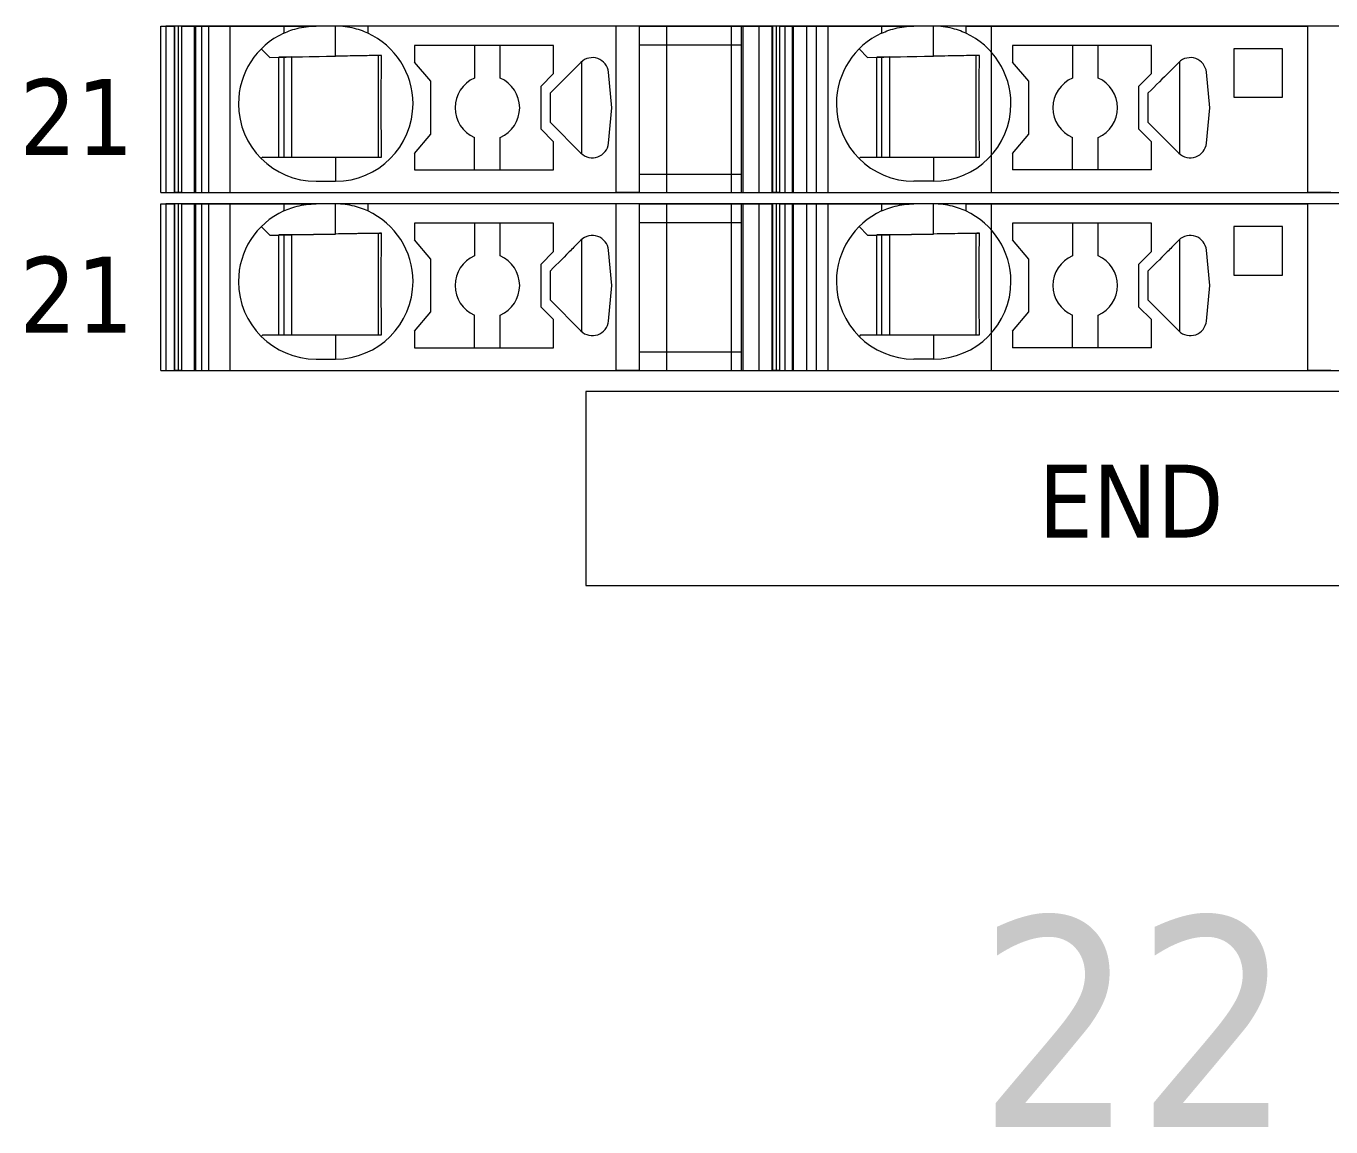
# Model space of a CAD drawing. Header units: millimetres. Extents: x 0 to 1680, y 0 to 1188.
# Drawn here: x 896.68 to 937.05, y 241.95 to 276 of the extents above; entities that cross this region are included whole.
import ezdxf
from ezdxf.enums import TextEntityAlignment as Align

# ---------------------------------------------------------------- set-up
doc = ezdxf.new("R2010")
doc.units = ezdxf.units.MM
for name, color, linetype, lineweight in [('EPLAN100', 7, 'Continuous', 13), ('EPLAN108', 5, 'Continuous', 9), ('EPLAN309', 5, 'Continuous', 5), ('EPLAN493', 5, 'Continuous', 5), ('MAIN-1', 7, 'Continuous', 5), ('MAIN-2', 7, 'Continuous', 5)]:
    doc.layers.add(name, color=color, linetype=linetype, lineweight=lineweight)
doc.styles.add('Tahoma', font='')
doc.styles.get('Tahoma').set_extended_font_data('Tahoma')

# ---------------------------------------------------------------- blocks, each defined once
blk = doc.blocks.new('EPLSYM_LibrarySPECIAL_Symbol12_Variant0_Placement8_63')
at = {"layer": 'EPLAN309', "lineweight": 13, "ltscale": 16}
blk.add_lwpolyline([(0, -5.15), (68.15, -5.15), (68.15, 0), (0, 0)], close=True, dxfattribs=at)
at = {"layer": 'EPLAN493', "color": 5, "style": 'Tahoma'}
blk.add_attdef('17_20450', text='', height=2.3478, dxfattribs=at).set_placement((0, -21.83478), align=Align.MIDDLE_RIGHT)
blk = doc.blocks.new('EPLSYM_LibrarySPECIAL_Symbol12_Variant0_Placement8_64')
at = {"layer": 'EPLAN309', "lineweight": 13, "ltscale": 16}
blk.add_lwpolyline([(0, -5.15), (68.15, -5.15), (68.15, 0), (0, 0)], close=True, dxfattribs=at)
at = {"layer": 'EPLAN493', "color": 5, "style": 'Tahoma'}
blk.add_attdef('17_20450', text='', height=2.3478, dxfattribs=at).set_placement((0, -21.83478), align=Align.MIDDLE_RIGHT)
blk = doc.blocks.new('EPLSYM_LibrarySPECIAL_Symbol12_Variant0_Placement8_65')
at = {"layer": 'EPLAN493', "color": 5, "style": 'Tahoma'}
blk.add_attdef('17_20450', text='', height=6.502, dxfattribs=at).set_placement((0, -21.6), align=Align.BOTTOM_CENTER)

msp = doc.modelspace()

# ---------------------------------------------------------------- linework, layer by layer
at = {"layer": 'EPLAN100', "lineweight": 0, "ltscale": 6}
msp.add_lwpolyline([(914, 258.7), (952, 258.7), (952, 264.7), (914, 264.7)], close=True, dxfattribs=at)
at = {"layer": 'MAIN-1'}
for p, q in [((900.85, 276), (901.284, 276)), ((900.85, 270.85), (900.85, 276)), ((901.393, 276), (901.284, 276)), ((901.284, 270.85), (901.284, 276)), ((901.501, 276), (901.393, 276)), ((901.393, 270.85), (901.393, 276)), ((901.501, 276), (904.65, 276)), ((901.501, 270.85), (901.501, 276)), ((904.65, 276), (905.65, 276)), ((904.65, 276), (904.65, 275.782)), ((904.65, 275.782), (904.702, 275.805)), ((904.702, 275.805), (904.756, 275.827)), ((904.756, 275.827), (904.813, 275.849)), ((904.813, 275.849), (904.872, 275.87)), ((904.872, 275.87), (904.933, 275.89)), ((904.933, 275.89), (904.997, 275.909)), ((904.997, 275.909), (905.063, 275.927)), ((905.063, 275.927), (905.131, 275.943)), ((905.131, 275.943), (905.201, 275.958)), ((905.201, 275.958), (905.272, 275.97)), ((905.272, 275.97), (905.346, 275.981)), ((905.346, 275.981), (905.421, 275.989)), ((905.421, 275.989), (905.497, 275.995)), ((905.497, 275.995), (905.573, 275.999)), ((905.573, 275.999), (905.65, 276)), ((906.25, 276), (905.65, 276)), ((906.327, 275.999), (906.25, 276)), ((907.25, 276), (906.25, 276)), ((906.25, 275.068), (906.25, 276)), ((906.403, 275.995), (906.327, 275.999)), ((906.479, 275.989), (906.403, 275.995)), ((906.554, 275.981), (906.479, 275.989)), ((906.628, 275.97), (906.554, 275.981)), ((906.699, 275.958), (906.628, 275.97)), ((906.769, 275.943), (906.699, 275.958)), ((906.837, 275.927), (906.769, 275.943)), ((906.903, 275.909), (906.837, 275.927)), ((906.967, 275.89), (906.903, 275.909)), ((907.028, 275.87), (906.967, 275.89)), ((907.087, 275.849), (907.028, 275.87)), ((907.144, 275.827), (907.087, 275.849)), ((907.198, 275.805), (907.144, 275.827)), ((907.25, 275.782), (907.198, 275.805)), ((914.932, 276), (907.25, 276)), ((907.25, 276), (907.25, 275.782)), ((915.65, 276), (914.932, 276)), ((914.932, 270.85), (914.932, 276)), ((915.65, 276), (918.8, 276)), ((915.65, 276), (915.65, 270.85)), ((918.8, 276), (919.35, 276)), ((918.8, 276), (918.8, 270.85)), ((919.35, 276), (919.784, 276)), ((919.35, 276), (919.35, 270.85)), ((919.893, 276), (919.784, 276)), ((919.784, 270.85), (919.784, 276)), ((920.001, 276), (919.893, 276)), ((919.893, 270.85), (919.893, 276)), ((920.001, 276), (923.15, 276)), ((920.001, 270.85), (920.001, 276)), ((923.15, 276), (924.15, 276)), ((923.15, 276), (923.15, 275.782)), ((923.15, 275.782), (923.202, 275.805)), ((923.202, 275.805), (923.256, 275.827)), ((923.256, 275.827), (923.313, 275.849)), ((923.313, 275.849), (923.372, 275.87)), ((923.372, 275.87), (923.433, 275.89)), ((923.433, 275.89), (923.497, 275.909)), ((923.497, 275.909), (923.563, 275.927)), ((923.563, 275.927), (923.631, 275.943)), ((923.631, 275.943), (923.701, 275.958)), ((923.701, 275.958), (923.772, 275.97)), ((923.772, 275.97), (923.846, 275.981)), ((923.846, 275.981), (923.921, 275.989)), ((923.921, 275.989), (923.997, 275.995)), ((923.997, 275.995), (924.073, 275.999)), ((924.073, 275.999), (924.15, 276)), ((924.75, 276), (924.15, 276)), ((924.827, 275.999), (924.75, 276)), ((925.75, 276), (924.75, 276)), ((924.75, 275.068), (924.75, 276)), ((924.903, 275.995), (924.827, 275.999)), ((924.979, 275.989), (924.903, 275.995)), ((925.054, 275.981), (924.979, 275.989)), ((925.128, 275.97), (925.054, 275.981)), ((925.199, 275.958), (925.128, 275.97)), ((925.269, 275.943), (925.199, 275.958)), ((925.337, 275.927), (925.269, 275.943)), ((925.403, 275.909), (925.337, 275.927)), ((925.467, 275.89), (925.403, 275.909)), ((925.528, 275.87), (925.467, 275.89)), ((925.587, 275.849), (925.528, 275.87)), ((925.644, 275.827), (925.587, 275.849)), ((925.698, 275.805), (925.644, 275.827)), ((925.75, 275.782), (925.698, 275.805)), ((925.75, 276), (936.332, 276)), ((925.75, 276), (925.75, 275.782)), ((937.05, 276), (936.332, 276)), ((936.332, 270.85), (936.332, 276)), ((908.7, 275.4), (908.7, 274.889)), ((913, 275.4), (908.7, 275.4)), ((910.55, 275.4), (910.55, 274.392)), ((911.35, 274.392), (911.35, 275.4)), ((913, 274.529), (913, 275.4)), ((915.65, 275.425), (918.8, 275.425)), ((927.2, 275.4), (927.2, 274.889)), ((931.5, 275.4), (927.2, 275.4)), ((929.05, 275.4), (929.05, 274.392)), ((929.85, 274.392), (929.85, 275.4)), ((931.5, 274.529), (931.5, 275.4)), ((903.953, 275.297), (904.217, 275.033)), ((904.217, 275.033), (906.25, 275.068)), ((904.5, 271.95), (904.5, 275.038)), ((904.65, 275.04), (904.65, 271.95)), ((904.9, 271.95), (904.9, 275.045)), ((906.345, 275.07), (906.25, 275.068)), ((906.438, 275.071), (906.345, 275.07)), ((906.53, 275.073), (906.438, 275.071)), ((906.618, 275.075), (906.53, 275.073)), ((906.703, 275.076), (906.618, 275.075)), ((906.786, 275.077), (906.703, 275.076)), ((906.865, 275.079), (906.786, 275.077)), ((906.943, 275.08), (906.865, 275.079)), ((907.017, 275.081), (906.943, 275.08)), ((907.09, 275.082), (907.017, 275.081)), ((907.16, 275.084), (907.09, 275.082)), ((907.229, 275.085), (907.16, 275.084)), ((907.297, 275.086), (907.229, 275.085)), ((907.363, 275.087), (907.297, 275.086)), ((907.428, 275.088), (907.363, 275.087)), ((907.491, 275.089), (907.428, 275.088)), ((907.554, 275.09), (907.491, 275.089)), ((907.615, 275.091), (907.554, 275.09)), ((907.579, 271.95), (907.579, 275.091)), ((907.676, 275.092), (907.615, 275.091)), ((907.674, 274.877), (907.675, 274.95)), ((907.675, 274.95), (907.676, 275.022)), ((907.676, 275.022), (907.676, 275.092)), ((922.453, 275.297), (922.717, 275.033)), ((922.717, 275.033), (924.75, 275.068)), ((923, 271.95), (923, 275.038)), ((923.15, 275.04), (923.15, 271.95)), ((923.4, 271.95), (923.4, 275.045)), ((924.87, 275.07), (924.75, 275.068)), ((924.987, 275.072), (924.87, 275.07)), ((925.1, 275.074), (924.987, 275.072)), ((925.209, 275.076), (925.1, 275.074)), ((925.313, 275.078), (925.209, 275.076)), ((925.412, 275.079), (925.313, 275.078)), ((925.507, 275.081), (925.412, 275.079)), ((925.599, 275.083), (925.507, 275.081)), ((925.688, 275.084), (925.599, 275.083)), ((925.774, 275.086), (925.688, 275.084)), ((925.858, 275.087), (925.774, 275.086)), ((925.94, 275.088), (925.858, 275.087)), ((926.02, 275.09), (925.94, 275.088)), ((926.099, 275.091), (926.02, 275.09)), ((926.079, 271.95), (926.079, 275.091)), ((926.176, 275.092), (926.099, 275.091)), ((926.174, 274.877), (926.175, 274.95)), ((926.175, 274.95), (926.176, 275.022)), ((926.176, 275.022), (926.176, 275.092)), ((934.05, 275.3), (934.05, 273.8)), ((935.55, 275.3), (934.05, 275.3)), ((935.55, 273.8), (935.55, 275.3)), ((907.67, 274.488), (907.671, 274.57)), ((907.671, 274.57), (907.672, 274.649)), ((907.672, 274.649), (907.673, 274.727)), ((907.673, 274.803), (907.674, 274.877)), ((907.673, 274.727), (907.673, 274.803)), ((909.2, 274.293), (908.7, 274.889)), ((912.6, 274.129), (913, 274.529)), ((913.521, 274.553), (913.483, 274.515)), ((913.558, 274.59), (913.521, 274.553)), ((913.594, 274.626), (913.558, 274.59)), ((913.627, 274.659), (913.594, 274.626)), ((913.658, 274.691), (913.627, 274.659)), ((913.69, 274.722), (913.658, 274.691)), ((913.721, 274.753), (913.69, 274.722)), ((913.752, 274.785), (913.721, 274.753)), ((913.784, 274.816), (913.752, 274.785)), ((913.815, 274.847), (913.784, 274.816)), ((913.846, 274.879), (913.815, 274.847)), ((913.867, 274.898), (913.867, 272.052)), ((914.802, 273.475), (914.698, 274.572)), ((926.17, 274.488), (926.171, 274.57)), ((926.171, 274.57), (926.172, 274.649)), ((926.172, 274.649), (926.173, 274.727)), ((926.173, 274.803), (926.174, 274.877)), ((926.173, 274.727), (926.173, 274.803)), ((927.7, 274.293), (927.2, 274.889)), ((931.1, 274.129), (931.5, 274.529)), ((932.021, 274.553), (931.983, 274.515)), ((932.058, 274.59), (932.021, 274.553)), ((932.094, 274.626), (932.058, 274.59)), ((932.127, 274.659), (932.094, 274.626)), ((932.158, 274.691), (932.127, 274.659)), ((932.19, 274.722), (932.158, 274.691)), ((932.221, 274.753), (932.19, 274.722)), ((932.252, 274.785), (932.221, 274.753)), ((932.284, 274.816), (932.252, 274.785)), ((932.315, 274.847), (932.284, 274.816)), ((932.346, 274.879), (932.315, 274.847)), ((932.367, 274.898), (932.367, 272.052)), ((933.302, 273.475), (933.198, 274.572)), ((907.668, 274.132), (907.669, 274.226)), ((907.668, 274.034), (907.668, 274.132)), ((907.669, 274.317), (907.67, 274.404)), ((907.669, 274.226), (907.669, 274.317)), ((907.67, 274.404), (907.67, 274.488)), ((909.2, 272.657), (909.2, 274.293)), ((912.6, 274.129), (912.6, 272.821)), ((913.158, 274.19), (913.072, 274.104)), ((913.242, 274.274), (913.158, 274.19)), ((913.323, 274.356), (913.242, 274.274)), ((913.402, 274.434), (913.323, 274.356)), ((913.443, 274.475), (913.402, 274.434)), ((913.483, 274.515), (913.443, 274.475)), ((926.168, 274.132), (926.169, 274.226)), ((926.168, 274.034), (926.168, 274.132)), ((926.169, 274.317), (926.17, 274.404)), ((926.169, 274.226), (926.169, 274.317)), ((926.17, 274.404), (926.17, 274.488)), ((927.7, 272.657), (927.7, 274.293)), ((931.1, 274.129), (931.1, 272.821)), ((931.658, 274.19), (931.572, 274.104)), ((931.742, 274.274), (931.658, 274.19)), ((931.823, 274.356), (931.742, 274.274)), ((931.902, 274.434), (931.823, 274.356)), ((931.943, 274.475), (931.902, 274.434)), ((931.983, 274.515), (931.943, 274.475)), ((907.667, 273.931), (907.668, 274.034)), ((907.667, 273.824), (907.667, 273.931)), ((907.667, 273.713), (907.667, 273.824)), ((912.986, 274.018), (912.9, 273.932)), ((912.9, 273.802), (912.9, 273.932)), ((912.9, 273.671), (912.9, 273.802)), ((913.072, 274.104), (912.986, 274.018)), ((926.167, 273.931), (926.168, 274.034)), ((926.167, 273.824), (926.167, 273.931)), ((926.167, 273.713), (926.167, 273.824)), ((931.486, 274.018), (931.4, 273.932)), ((931.4, 273.802), (931.4, 273.932)), ((931.4, 273.671), (931.4, 273.802)), ((931.572, 274.104), (931.486, 274.018)), ((934.05, 273.8), (935.55, 273.8)), ((907.667, 273.6), (907.667, 273.713)), ((907.667, 273.479), (907.667, 273.6)), ((907.667, 273.361), (907.667, 273.479)), ((907.667, 273.247), (907.667, 273.361)), ((912.9, 273.54), (912.9, 273.671)), ((912.9, 273.41), (912.9, 273.54)), ((912.9, 273.279), (912.9, 273.41)), ((914.698, 272.378), (914.802, 273.475)), ((926.167, 273.6), (926.167, 273.713)), ((926.167, 273.479), (926.167, 273.6)), ((926.167, 273.361), (926.167, 273.479)), ((926.167, 273.247), (926.167, 273.361)), ((931.4, 273.54), (931.4, 273.671)), ((931.4, 273.41), (931.4, 273.54)), ((931.4, 273.279), (931.4, 273.41)), ((933.198, 272.378), (933.302, 273.475)), ((907.668, 273.138), (907.667, 273.247)), ((907.668, 273.034), (907.668, 273.138)), ((907.669, 272.934), (907.668, 273.034)), ((907.669, 272.839), (907.669, 272.934)), ((912.9, 273.148), (912.9, 273.279)), ((912.9, 273.018), (912.9, 273.148)), ((912.9, 273.018), (913.846, 272.071)), ((926.168, 273.138), (926.167, 273.247)), ((926.168, 273.034), (926.168, 273.138)), ((926.169, 272.934), (926.168, 273.034)), ((926.169, 272.839), (926.169, 272.934)), ((931.4, 273.148), (931.4, 273.279)), ((931.4, 273.018), (931.4, 273.148)), ((931.4, 273.018), (932.346, 272.071)), ((907.67, 272.748), (907.669, 272.839)), ((907.671, 272.659), (907.67, 272.748)), ((907.672, 272.573), (907.671, 272.659)), ((907.672, 272.49), (907.672, 272.573)), ((908.7, 272.061), (909.2, 272.657)), ((910.55, 271.55), (910.55, 272.558)), ((911.35, 271.55), (911.35, 272.558)), ((913, 272.421), (912.6, 272.821)), ((926.17, 272.748), (926.169, 272.839)), ((926.171, 272.659), (926.17, 272.748)), ((926.172, 272.573), (926.171, 272.659)), ((926.172, 272.49), (926.172, 272.573)), ((927.2, 272.061), (927.7, 272.657)), ((929.05, 271.55), (929.05, 272.558)), ((929.85, 271.55), (929.85, 272.558)), ((931.5, 272.421), (931.1, 272.821)), ((907.673, 272.408), (907.672, 272.49)), ((907.674, 272.329), (907.673, 272.408)), ((907.675, 272.25), (907.674, 272.329)), ((907.676, 272.174), (907.675, 272.25)), ((907.676, 272.098), (907.676, 272.174)), ((913, 271.55), (913, 272.421)), ((926.173, 272.408), (926.172, 272.49)), ((926.174, 272.329), (926.173, 272.408)), ((926.175, 272.25), (926.174, 272.329)), ((926.176, 272.174), (926.175, 272.25)), ((926.176, 272.098), (926.176, 272.174)), ((931.5, 271.55), (931.5, 272.421)), ((904, 271.95), (903.953, 271.903)), ((904, 271.95), (906.25, 271.95)), ((906.25, 271.95), (906.342, 271.95)), ((906.25, 271.95), (906.25, 271.2)), ((906.342, 271.95), (906.433, 271.95)), ((906.433, 271.95), (906.523, 271.95)), ((906.523, 271.95), (906.61, 271.95)), ((906.61, 271.95), (906.695, 271.95)), ((906.695, 271.95), (906.778, 271.95)), ((906.778, 271.95), (906.858, 271.95)), ((906.858, 271.95), (906.936, 271.95)), ((906.936, 271.95), (907.011, 271.95)), ((907.011, 271.95), (907.085, 271.95)), ((907.085, 271.95), (907.157, 271.95)), ((907.157, 271.95), (907.226, 271.95)), ((907.226, 271.95), (907.295, 271.95)), ((907.295, 271.95), (907.361, 271.95)), ((907.361, 271.95), (907.427, 271.95)), ((907.427, 271.95), (907.491, 271.95)), ((907.491, 271.95), (907.555, 271.95)), ((907.555, 271.95), (907.617, 271.95)), ((907.617, 271.95), (907.678, 271.95)), ((907.677, 272.024), (907.676, 272.098)), ((907.678, 271.95), (907.677, 272.024)), ((908.7, 272.061), (908.7, 271.55)), ((922.5, 271.95), (922.453, 271.903)), ((922.5, 271.95), (924.75, 271.95)), ((924.75, 271.95), (924.842, 271.95)), ((924.75, 271.95), (924.75, 271.2)), ((924.842, 271.95), (924.933, 271.95)), ((924.933, 271.95), (925.023, 271.95)), ((925.023, 271.95), (925.11, 271.95)), ((925.11, 271.95), (925.195, 271.95)), ((925.195, 271.95), (925.278, 271.95)), ((925.278, 271.95), (925.358, 271.95)), ((925.358, 271.95), (925.436, 271.95)), ((925.436, 271.95), (925.511, 271.95)), ((925.511, 271.95), (925.585, 271.95)), ((925.585, 271.95), (925.657, 271.95)), ((925.657, 271.95), (925.726, 271.95)), ((925.726, 271.95), (925.795, 271.95)), ((925.795, 271.95), (925.861, 271.95)), ((925.861, 271.95), (925.927, 271.95)), ((925.927, 271.95), (925.991, 271.95)), ((925.991, 271.95), (926.055, 271.95)), ((926.055, 271.95), (926.117, 271.95)), ((926.117, 271.95), (926.178, 271.95)), ((926.177, 272.024), (926.176, 272.098)), ((926.178, 271.95), (926.177, 272.024)), ((927.2, 272.061), (927.2, 271.55)), ((908.7, 271.55), (913, 271.55)), ((915.65, 271.425), (918.8, 271.425)), ((931.5, 271.55), (927.2, 271.55)), ((905.65, 271.2), (906.25, 271.2)), ((924.75, 271.2), (924.15, 271.2)), ((900.85, 270.85), (901.284, 270.85)), ((900.85, 270.5), (901.284, 270.5)), ((900.85, 265.35), (900.85, 270.5)), ((901.393, 270.85), (901.284, 270.85)), ((901.393, 270.5), (901.284, 270.5)), ((901.284, 265.35), (901.284, 270.5)), ((901.501, 270.85), (901.393, 270.85)), ((901.501, 270.5), (901.393, 270.5)), ((901.393, 265.35), (901.393, 270.5)), ((901.501, 270.85), (914.932, 270.85)), ((901.501, 270.5), (904.65, 270.5)), ((901.501, 265.35), (901.501, 270.5)), ((904.65, 270.5), (905.65, 270.5)), ((904.65, 270.5), (904.65, 270.282)), ((905.346, 270.481), (905.421, 270.489)), ((905.421, 270.489), (905.497, 270.495)), ((905.497, 270.495), (905.573, 270.499)), ((905.573, 270.499), (905.65, 270.5)), ((906.25, 270.5), (905.65, 270.5)), ((906.327, 270.499), (906.25, 270.5)), ((907.25, 270.5), (906.25, 270.5)), ((906.25, 269.568), (906.25, 270.5)), ((906.403, 270.495), (906.327, 270.499)), ((906.479, 270.489), (906.403, 270.495)), ((906.554, 270.481), (906.479, 270.489)), ((914.932, 270.5), (907.25, 270.5)), ((907.25, 270.5), (907.25, 270.282)), ((915.65, 270.85), (914.932, 270.85)), ((915.65, 270.5), (914.932, 270.5)), ((914.932, 265.35), (914.932, 270.5)), ((915.65, 270.85), (918.8, 270.85)), ((915.65, 270.5), (918.8, 270.5)), ((915.65, 270.5), (915.65, 265.35)), ((918.8, 270.85), (919.35, 270.85)), ((918.8, 270.5), (919.35, 270.5)), ((918.8, 270.5), (918.8, 265.35)), ((919.35, 270.85), (919.784, 270.85)), ((919.35, 270.5), (919.784, 270.5)), ((919.35, 270.5), (919.35, 265.35)), ((919.893, 270.85), (919.784, 270.85)), ((919.893, 270.5), (919.784, 270.5)), ((919.784, 265.35), (919.784, 270.5)), ((920.001, 270.85), (919.893, 270.85)), ((920.001, 270.5), (919.893, 270.5)), ((919.893, 265.35), (919.893, 270.5)), ((920.001, 270.85), (936.332, 270.85)), ((920.001, 270.5), (923.15, 270.5)), ((920.001, 265.35), (920.001, 270.5)), ((923.15, 270.5), (924.15, 270.5)), ((923.15, 270.5), (923.15, 270.282)), ((923.846, 270.481), (923.921, 270.489)), ((923.921, 270.489), (923.997, 270.495)), ((923.997, 270.495), (924.073, 270.499)), ((924.073, 270.499), (924.15, 270.5)), ((924.75, 270.5), (924.15, 270.5)), ((924.827, 270.499), (924.75, 270.5)), ((925.75, 270.5), (924.75, 270.5)), ((924.75, 269.568), (924.75, 270.5)), ((924.903, 270.495), (924.827, 270.499)), ((924.979, 270.489), (924.903, 270.495)), ((925.054, 270.481), (924.979, 270.489)), ((925.75, 270.5), (936.332, 270.5)), ((925.75, 270.5), (925.75, 270.282)), ((937.05, 270.85), (936.332, 270.85)), ((937.05, 270.5), (936.332, 270.5)), ((936.332, 265.35), (936.332, 270.5)), ((904.65, 270.282), (904.702, 270.305)), ((904.702, 270.305), (904.756, 270.327)), ((904.756, 270.327), (904.813, 270.349)), ((904.813, 270.349), (904.872, 270.37)), ((904.872, 270.37), (904.933, 270.39)), ((904.933, 270.39), (904.997, 270.409)), ((904.997, 270.409), (905.063, 270.427)), ((905.063, 270.427), (905.131, 270.443)), ((905.131, 270.443), (905.201, 270.458)), ((905.201, 270.458), (905.272, 270.47)), ((905.272, 270.47), (905.346, 270.481)), ((906.628, 270.47), (906.554, 270.481)), ((906.699, 270.458), (906.628, 270.47)), ((906.769, 270.443), (906.699, 270.458)), ((906.837, 270.427), (906.769, 270.443)), ((906.903, 270.409), (906.837, 270.427)), ((906.967, 270.39), (906.903, 270.409)), ((907.028, 270.37), (906.967, 270.39)), ((907.087, 270.349), (907.028, 270.37)), ((907.144, 270.327), (907.087, 270.349)), ((907.198, 270.305), (907.144, 270.327)), ((907.25, 270.282), (907.198, 270.305)), ((923.15, 270.282), (923.202, 270.305)), ((923.202, 270.305), (923.256, 270.327)), ((923.256, 270.327), (923.313, 270.349)), ((923.313, 270.349), (923.372, 270.37)), ((923.372, 270.37), (923.433, 270.39)), ((923.433, 270.39), (923.497, 270.409)), ((923.497, 270.409), (923.563, 270.427)), ((923.563, 270.427), (923.631, 270.443)), ((923.631, 270.443), (923.701, 270.458)), ((923.701, 270.458), (923.772, 270.47)), ((923.772, 270.47), (923.846, 270.481)), ((925.128, 270.47), (925.054, 270.481)), ((925.199, 270.458), (925.128, 270.47)), ((925.269, 270.443), (925.199, 270.458)), ((925.337, 270.427), (925.269, 270.443)), ((925.403, 270.409), (925.337, 270.427)), ((925.467, 270.39), (925.403, 270.409)), ((925.528, 270.37), (925.467, 270.39)), ((925.587, 270.349), (925.528, 270.37)), ((925.644, 270.327), (925.587, 270.349)), ((925.698, 270.305), (925.644, 270.327)), ((925.75, 270.282), (925.698, 270.305)), ((903.953, 269.797), (904.217, 269.533)), ((908.7, 269.9), (908.7, 269.389)), ((913, 269.9), (908.7, 269.9)), ((910.55, 269.9), (910.55, 268.892)), ((911.35, 268.892), (911.35, 269.9)), ((913, 269.029), (913, 269.9)), ((915.65, 269.925), (918.8, 269.925)), ((922.453, 269.797), (922.717, 269.533)), ((927.2, 269.9), (927.2, 269.389)), ((931.5, 269.9), (927.2, 269.9)), ((929.05, 269.9), (929.05, 268.892)), ((929.85, 268.892), (929.85, 269.9)), ((931.5, 269.029), (931.5, 269.9)), ((934.05, 269.8), (934.05, 268.3)), ((935.55, 269.8), (934.05, 269.8)), ((935.55, 268.3), (935.55, 269.8)), ((904.217, 269.533), (906.25, 269.568)), ((904.5, 266.45), (904.5, 269.538)), ((904.65, 269.54), (904.65, 266.45)), ((904.9, 266.45), (904.9, 269.545)), ((906.345, 269.57), (906.25, 269.568)), ((906.438, 269.571), (906.345, 269.57)), ((906.53, 269.573), (906.438, 269.571)), ((906.618, 269.575), (906.53, 269.573)), ((906.703, 269.576), (906.618, 269.575)), ((906.786, 269.577), (906.703, 269.576)), ((906.865, 269.579), (906.786, 269.577)), ((906.943, 269.58), (906.865, 269.579)), ((907.017, 269.581), (906.943, 269.58)), ((907.09, 269.582), (907.017, 269.581)), ((907.16, 269.584), (907.09, 269.582)), ((907.229, 269.585), (907.16, 269.584)), ((907.297, 269.586), (907.229, 269.585)), ((907.363, 269.587), (907.297, 269.586)), ((907.428, 269.588), (907.363, 269.587)), ((907.491, 269.589), (907.428, 269.588)), ((907.554, 269.59), (907.491, 269.589)), ((907.615, 269.591), (907.554, 269.59)), ((907.579, 266.45), (907.579, 269.591)), ((907.676, 269.592), (907.615, 269.591)), ((907.673, 269.303), (907.674, 269.377)), ((907.673, 269.227), (907.673, 269.303)), ((907.674, 269.377), (907.675, 269.45)), ((907.675, 269.45), (907.676, 269.522)), ((907.676, 269.522), (907.676, 269.592)), ((909.2, 268.793), (908.7, 269.389)), ((913.752, 269.285), (913.721, 269.253)), ((913.784, 269.316), (913.752, 269.285)), ((913.815, 269.347), (913.784, 269.316)), ((913.846, 269.379), (913.815, 269.347)), ((913.867, 269.398), (913.867, 266.552)), ((922.717, 269.533), (924.75, 269.568)), ((923, 266.45), (923, 269.538)), ((923.15, 269.54), (923.15, 266.45)), ((923.4, 266.45), (923.4, 269.545)), ((924.87, 269.57), (924.75, 269.568)), ((924.987, 269.572), (924.87, 269.57)), ((925.1, 269.574), (924.987, 269.572)), ((925.209, 269.576), (925.1, 269.574)), ((925.313, 269.578), (925.209, 269.576)), ((925.412, 269.579), (925.313, 269.578)), ((925.507, 269.581), (925.412, 269.579)), ((925.599, 269.583), (925.507, 269.581)), ((925.688, 269.584), (925.599, 269.583)), ((925.774, 269.586), (925.688, 269.584)), ((925.858, 269.587), (925.774, 269.586)), ((925.94, 269.588), (925.858, 269.587)), ((926.02, 269.59), (925.94, 269.588)), ((926.099, 269.591), (926.02, 269.59)), ((926.079, 266.45), (926.079, 269.591)), ((926.176, 269.592), (926.099, 269.591)), ((926.173, 269.303), (926.174, 269.377)), ((926.173, 269.227), (926.173, 269.303)), ((926.174, 269.377), (926.175, 269.45)), ((926.175, 269.45), (926.176, 269.522)), ((926.176, 269.522), (926.176, 269.592)), ((927.7, 268.793), (927.2, 269.389)), ((932.252, 269.285), (932.221, 269.253)), ((932.284, 269.316), (932.252, 269.285)), ((932.315, 269.347), (932.284, 269.316)), ((932.346, 269.379), (932.315, 269.347)), ((932.367, 269.398), (932.367, 266.552)), ((907.669, 268.817), (907.67, 268.904)), ((907.67, 268.988), (907.671, 269.07)), ((907.67, 268.904), (907.67, 268.988)), ((907.671, 269.07), (907.672, 269.149)), ((907.672, 269.149), (907.673, 269.227)), ((912.6, 268.629), (913, 269.029)), ((913.402, 268.934), (913.323, 268.856)), ((913.443, 268.975), (913.402, 268.934)), ((913.483, 269.015), (913.443, 268.975)), ((913.521, 269.053), (913.483, 269.015)), ((913.558, 269.09), (913.521, 269.053)), ((913.594, 269.126), (913.558, 269.09)), ((913.627, 269.159), (913.594, 269.126)), ((913.658, 269.191), (913.627, 269.159)), ((913.69, 269.222), (913.658, 269.191)), ((913.721, 269.253), (913.69, 269.222)), ((914.802, 267.975), (914.698, 269.072)), ((926.169, 268.817), (926.17, 268.904)), ((926.17, 268.988), (926.171, 269.07)), ((926.17, 268.904), (926.17, 268.988)), ((926.171, 269.07), (926.172, 269.149)), ((926.172, 269.149), (926.173, 269.227)), ((931.1, 268.629), (931.5, 269.029)), ((931.902, 268.934), (931.823, 268.856)), ((931.943, 268.975), (931.902, 268.934)), ((931.983, 269.015), (931.943, 268.975)), ((932.021, 269.053), (931.983, 269.015)), ((932.058, 269.09), (932.021, 269.053)), ((932.094, 269.126), (932.058, 269.09)), ((932.127, 269.159), (932.094, 269.126)), ((932.158, 269.191), (932.127, 269.159)), ((932.19, 269.222), (932.158, 269.191)), ((932.221, 269.253), (932.19, 269.222)), ((933.302, 267.975), (933.198, 269.072)), ((907.667, 268.431), (907.668, 268.534)), ((907.668, 268.632), (907.669, 268.726)), ((907.668, 268.534), (907.668, 268.632)), ((907.669, 268.726), (907.669, 268.817)), ((909.2, 267.157), (909.2, 268.793)), ((912.6, 268.629), (912.6, 267.321)), ((912.986, 268.518), (912.9, 268.432)), ((913.072, 268.604), (912.986, 268.518)), ((913.158, 268.69), (913.072, 268.604)), ((913.242, 268.774), (913.158, 268.69)), ((913.323, 268.856), (913.242, 268.774)), ((926.167, 268.431), (926.168, 268.534)), ((926.168, 268.632), (926.169, 268.726)), ((926.168, 268.534), (926.168, 268.632)), ((926.169, 268.726), (926.169, 268.817)), ((927.7, 267.157), (927.7, 268.793)), ((931.1, 268.629), (931.1, 267.321)), ((931.486, 268.518), (931.4, 268.432)), ((931.572, 268.604), (931.486, 268.518)), ((931.658, 268.69), (931.572, 268.604)), ((931.742, 268.774), (931.658, 268.69)), ((931.823, 268.856), (931.742, 268.774)), ((907.667, 268.324), (907.667, 268.431)), ((907.667, 268.213), (907.667, 268.324)), ((907.667, 268.1), (907.667, 268.213)), ((907.667, 267.979), (907.667, 268.1)), ((912.9, 268.302), (912.9, 268.432)), ((912.9, 268.171), (912.9, 268.302)), ((912.9, 268.04), (912.9, 268.171)), ((926.167, 268.324), (926.167, 268.431)), ((926.167, 268.213), (926.167, 268.324)), ((926.167, 268.1), (926.167, 268.213)), ((926.167, 267.979), (926.167, 268.1)), ((931.4, 268.302), (931.4, 268.432)), ((931.4, 268.171), (931.4, 268.302)), ((931.4, 268.04), (931.4, 268.171)), ((934.05, 268.3), (935.55, 268.3)), ((907.667, 267.861), (907.667, 267.979)), ((907.667, 267.747), (907.667, 267.861)), ((907.668, 267.638), (907.667, 267.747)), ((912.9, 267.91), (912.9, 268.04)), ((912.9, 267.779), (912.9, 267.91)), ((912.9, 267.648), (912.9, 267.779)), ((914.698, 266.878), (914.802, 267.975)), ((926.167, 267.861), (926.167, 267.979)), ((926.167, 267.747), (926.167, 267.861)), ((926.168, 267.638), (926.167, 267.747)), ((931.4, 267.91), (931.4, 268.04)), ((931.4, 267.779), (931.4, 267.91)), ((931.4, 267.648), (931.4, 267.779)), ((933.198, 266.878), (933.302, 267.975)), ((907.668, 267.534), (907.668, 267.638)), ((907.669, 267.434), (907.668, 267.534)), ((907.669, 267.339), (907.669, 267.434)), ((907.67, 267.248), (907.669, 267.339)), ((913, 266.921), (912.6, 267.321)), ((912.9, 267.518), (912.9, 267.648)), ((912.9, 267.518), (913.846, 266.571)), ((926.168, 267.534), (926.168, 267.638)), ((926.169, 267.434), (926.168, 267.534)), ((926.169, 267.339), (926.169, 267.434)), ((926.17, 267.248), (926.169, 267.339)), ((931.5, 266.921), (931.1, 267.321)), ((931.4, 267.518), (931.4, 267.648)), ((931.4, 267.518), (932.346, 266.571)), ((907.671, 267.159), (907.67, 267.248)), ((907.672, 267.073), (907.671, 267.159)), ((907.672, 266.99), (907.672, 267.073)), ((907.673, 266.908), (907.672, 266.99)), ((907.674, 266.829), (907.673, 266.908)), ((908.7, 266.561), (909.2, 267.157)), ((910.55, 266.05), (910.55, 267.058)), ((911.35, 266.05), (911.35, 267.058)), ((913, 266.05), (913, 266.921)), ((926.171, 267.159), (926.17, 267.248)), ((926.172, 267.073), (926.171, 267.159)), ((926.172, 266.99), (926.172, 267.073)), ((926.173, 266.908), (926.172, 266.99)), ((926.174, 266.829), (926.173, 266.908)), ((927.2, 266.561), (927.7, 267.157)), ((929.05, 266.05), (929.05, 267.058)), ((929.85, 266.05), (929.85, 267.058)), ((931.5, 266.05), (931.5, 266.921)), ((907.675, 266.75), (907.674, 266.829)), ((907.676, 266.674), (907.675, 266.75)), ((907.676, 266.598), (907.676, 266.674)), ((907.677, 266.524), (907.676, 266.598)), ((907.678, 266.45), (907.677, 266.524)), ((908.7, 266.561), (908.7, 266.05)), ((926.175, 266.75), (926.174, 266.829)), ((926.176, 266.674), (926.175, 266.75)), ((926.176, 266.598), (926.176, 266.674)), ((926.177, 266.524), (926.176, 266.598)), ((926.178, 266.45), (926.177, 266.524)), ((927.2, 266.561), (927.2, 266.05)), ((904, 266.45), (903.953, 266.403)), ((904, 266.45), (906.25, 266.45)), ((906.25, 266.45), (906.342, 266.45)), ((906.25, 266.45), (906.25, 265.7)), ((906.342, 266.45), (906.433, 266.45)), ((906.433, 266.45), (906.523, 266.45)), ((906.523, 266.45), (906.61, 266.45)), ((906.61, 266.45), (906.695, 266.45)), ((906.695, 266.45), (906.778, 266.45)), ((906.778, 266.45), (906.858, 266.45)), ((906.858, 266.45), (906.936, 266.45)), ((906.936, 266.45), (907.011, 266.45)), ((907.011, 266.45), (907.085, 266.45)), ((907.085, 266.45), (907.157, 266.45)), ((907.157, 266.45), (907.226, 266.45)), ((907.226, 266.45), (907.295, 266.45)), ((907.295, 266.45), (907.361, 266.45)), ((907.361, 266.45), (907.427, 266.45)), ((907.427, 266.45), (907.491, 266.45)), ((907.491, 266.45), (907.555, 266.45)), ((907.555, 266.45), (907.617, 266.45)), ((907.617, 266.45), (907.678, 266.45)), ((908.7, 266.05), (913, 266.05)), ((922.5, 266.45), (922.453, 266.403)), ((922.5, 266.45), (924.75, 266.45)), ((924.75, 266.45), (924.842, 266.45)), ((924.75, 266.45), (924.75, 265.7)), ((924.842, 266.45), (924.933, 266.45)), ((924.933, 266.45), (925.023, 266.45)), ((925.023, 266.45), (925.11, 266.45)), ((925.11, 266.45), (925.195, 266.45)), ((925.195, 266.45), (925.278, 266.45)), ((925.278, 266.45), (925.358, 266.45)), ((925.358, 266.45), (925.436, 266.45)), ((925.436, 266.45), (925.511, 266.45)), ((925.511, 266.45), (925.585, 266.45)), ((925.585, 266.45), (925.657, 266.45)), ((925.657, 266.45), (925.726, 266.45)), ((925.726, 266.45), (925.795, 266.45)), ((925.795, 266.45), (925.861, 266.45)), ((925.861, 266.45), (925.927, 266.45)), ((925.927, 266.45), (925.991, 266.45)), ((925.991, 266.45), (926.055, 266.45)), ((926.055, 266.45), (926.117, 266.45)), ((926.117, 266.45), (926.178, 266.45)), ((931.5, 266.05), (927.2, 266.05)), ((905.65, 265.7), (906.25, 265.7)), ((915.65, 265.925), (918.8, 265.925)), ((924.75, 265.7), (924.15, 265.7)), ((900.85, 265.35), (901.284, 265.35)), ((901.393, 265.35), (901.284, 265.35)), ((901.501, 265.35), (901.393, 265.35)), ((901.501, 265.35), (914.932, 265.35)), ((915.65, 265.35), (914.932, 265.35)), ((915.65, 265.35), (918.8, 265.35)), ((918.8, 265.35), (919.35, 265.35)), ((919.35, 265.35), (919.784, 265.35)), ((919.893, 265.35), (919.784, 265.35)), ((920.001, 265.35), (919.893, 265.35)), ((920.001, 265.35), (936.332, 265.35)), ((937.05, 265.35), (936.332, 265.35))]:
    msp.add_line(p, q, dxfattribs=at)
for centre, radius, start, end in [((905.65, 273.6), 2.4, 114.6244, 180), ((906.25, 273.6), 2.4, 0, 65.3756), ((924.15, 273.6), 2.4, 114.6244, 180), ((924.75, 273.6), 2.4, 0, 65.3756), ((914.2, 274.525), 0.5, 5.4404, 135), ((932.7, 274.525), 0.5, 5.4404, 135), ((910.95, 273.475), 1, 113.5782, 180), ((910.95, 273.475), 1, 0, 66.4218), ((929.45, 273.475), 1, 113.5782, 180), ((929.45, 273.475), 1, 0, 66.4218), ((905.65, 273.6), 2.4, 180, 270), ((906.25, 273.6), 2.4, 270, 0), ((910.95, 273.475), 1, 180, 246.4218), ((910.95, 273.475), 1, 293.5782, 0), ((924.15, 273.6), 2.4, 180, 270), ((924.75, 273.6), 2.4, 270, 0), ((929.45, 273.475), 1, 180, 246.4218), ((929.45, 273.475), 1, 293.5782, 0), ((914.2, 272.425), 0.5, 225, 354.5596), ((932.7, 272.425), 0.5, 225, 354.5596), ((905.65, 268.1), 2.4, 114.6244, 180), ((906.25, 268.1), 2.4, 0, 65.3756), ((924.15, 268.1), 2.4, 114.6244, 180), ((924.75, 268.1), 2.4, 0, 65.3756), ((914.2, 269.025), 0.5, 5.4404, 135), ((932.7, 269.025), 0.5, 5.4404, 135), ((910.95, 267.975), 1, 113.5782, 180), ((910.95, 267.975), 1, 0, 66.4218), ((929.45, 267.975), 1, 113.5782, 180), ((929.45, 267.975), 1, 0, 66.4218), ((905.65, 268.1), 2.4, 180, 270), ((906.25, 268.1), 2.4, 270, 0), ((924.15, 268.1), 2.4, 180, 270), ((924.75, 268.1), 2.4, 270, 0), ((910.95, 267.975), 1, 180, 246.4218), ((910.95, 267.975), 1, 293.5782, 0), ((929.45, 267.975), 1, 180, 246.4218), ((929.45, 267.975), 1, 293.5782, 0), ((914.2, 266.925), 0.5, 225, 354.5596), ((932.7, 266.925), 0.5, 225, 354.5596)]:
    msp.add_arc(centre, radius, start, end, dxfattribs=at)
at = {"layer": 'MAIN-2'}
for p, q in [((901.256, 276), (901.256, 270.85)), ((901.889, 270.85), (901.889, 276)), ((901.917, 276), (901.917, 270.85)), ((902.102, 276), (902.102, 270.85)), ((902.32, 276), (902.32, 270.85)), ((902.981, 276), (902.981, 270.85)), ((916.506, 270.85), (916.506, 276)), ((918.491, 276), (918.491, 270.85)), ((918.85, 276), (918.85, 270.85)), ((919.756, 276), (919.756, 270.85)), ((920.15, 276), (920.15, 270.85)), ((920.389, 270.85), (920.389, 276)), ((920.417, 276), (920.417, 270.85)), ((920.82, 276), (920.82, 270.85)), ((921.136, 270.85), (921.136, 276)), ((921.481, 276), (921.481, 270.85)), ((926.55, 270.85), (926.55, 276)), ((904.217, 275.033), (904.5, 275.038)), ((904.65, 275.042), (904.5, 275.039)), ((904.5, 275.039), (904.5, 275.038)), ((904.5, 275.038), (904.5, 275.038)), ((904.9, 275.048), (904.65, 275.043)), ((904.65, 275.042), (904.65, 275.043)), ((904.65, 275.042), (904.65, 275.04)), ((904.9, 275.053), (907.579, 275.1)), ((904.9, 275.048), (904.9, 275.053)), ((904.9, 275.045), (904.9, 275.048)), ((907.579, 275.1), (907.676, 275.092)), ((907.579, 275.091), (907.579, 275.1)), ((922.717, 275.033), (923, 275.038)), ((923.15, 275.042), (923, 275.039)), ((923, 275.039), (923, 275.038)), ((923, 275.038), (923, 275.038)), ((923.4, 275.048), (923.15, 275.043)), ((923.15, 275.042), (923.15, 275.043)), ((923.15, 275.042), (923.15, 275.04)), ((923.4, 275.053), (926.079, 275.1)), ((923.4, 275.048), (923.4, 275.053)), ((923.4, 275.045), (923.4, 275.048)), ((926.079, 275.1), (926.176, 275.092)), ((926.079, 275.091), (926.079, 275.1)), ((904.65, 271.95), (904.65, 271.95)), ((904.9, 271.95), (904.9, 271.95)), ((923.15, 271.95), (923.15, 271.95)), ((923.4, 271.95), (923.4, 271.95)), ((901.256, 270.5), (901.256, 265.35)), ((901.889, 265.35), (901.889, 270.5)), ((901.917, 270.5), (901.917, 265.35)), ((902.102, 270.5), (902.102, 265.35)), ((902.32, 270.5), (902.32, 265.35)), ((902.981, 270.5), (902.981, 265.35)), ((916.506, 265.35), (916.506, 270.5)), ((918.491, 270.5), (918.491, 265.35)), ((918.85, 270.5), (918.85, 265.35)), ((919.756, 270.5), (919.756, 265.35)), ((920.15, 270.5), (920.15, 265.35)), ((920.389, 265.35), (920.389, 270.5)), ((920.417, 270.5), (920.417, 265.35)), ((920.82, 270.5), (920.82, 265.35)), ((921.136, 265.35), (921.136, 270.5)), ((921.481, 270.5), (921.481, 265.35)), ((926.55, 265.35), (926.55, 270.5)), ((904.217, 269.533), (904.5, 269.538)), ((904.65, 269.542), (904.5, 269.539)), ((904.5, 269.539), (904.5, 269.538)), ((904.5, 269.538), (904.5, 269.538)), ((904.9, 269.548), (904.65, 269.543)), ((904.65, 269.542), (904.65, 269.543)), ((904.65, 269.542), (904.65, 269.54)), ((904.9, 269.553), (907.579, 269.6)), ((904.9, 269.548), (904.9, 269.553)), ((904.9, 269.545), (904.9, 269.548)), ((907.579, 269.6), (907.676, 269.592)), ((907.579, 269.591), (907.579, 269.6)), ((922.717, 269.533), (923, 269.538)), ((923.15, 269.542), (923, 269.539)), ((923, 269.539), (923, 269.538)), ((923, 269.538), (923, 269.538)), ((923.4, 269.548), (923.15, 269.543)), ((923.15, 269.542), (923.15, 269.543)), ((923.15, 269.542), (923.15, 269.54)), ((923.4, 269.553), (926.079, 269.6)), ((923.4, 269.548), (923.4, 269.553)), ((923.4, 269.545), (923.4, 269.548)), ((926.079, 269.6), (926.176, 269.592)), ((926.079, 269.591), (926.079, 269.6)), ((904.65, 266.45), (904.65, 266.45)), ((904.9, 266.45), (904.9, 266.45)), ((923.15, 266.45), (923.15, 266.45)), ((923.4, 266.45), (923.4, 266.45))]:
    msp.add_line(p, q, dxfattribs=at)

# ---------------------------------------------------------------- block references
ref = msp.add_blockref('EPLSYM_LibrarySPECIAL_Symbol12_Variant0_Placement8_63', (901, 276))
ref.add_attrib('17_20450', '21', dxfattribs={"layer": 'EPLAN493', "color": 5, "height": 2.3478, "style": 'Tahoma'}).set_placement((900, 273.19), align=Align.MIDDLE_RIGHT)
ref = msp.add_blockref('EPLSYM_LibrarySPECIAL_Symbol12_Variant0_Placement8_64', (901, 270.5))
ref.add_attrib('17_20450', '21', dxfattribs={"layer": 'EPLAN493', "color": 5, "height": 2.3478, "style": 'Tahoma'}).set_placement((900, 267.69), align=Align.MIDDLE_RIGHT)
ref = msp.add_blockref('EPLSYM_LibrarySPECIAL_Symbol12_Variant0_Placement8_65', (841, 239))
ref.add_attrib('17_20450', '22', dxfattribs={"layer": 'EPLAN493', "color": 5, "height": 6.5016, "style": 'Tahoma'}).set_placement((931, 240), align=Align.BOTTOM_CENTER)

# ---------------------------------------------------------------- texts
at = {"layer": 'EPLAN108', "color": 5, "style": 'Tahoma'}
msp.add_text('END', height=2.2575, dxfattribs=at).set_placement((928, 259.5), align=Align.BOTTOM_LEFT)

doc.saveas('drawing.dxf')
